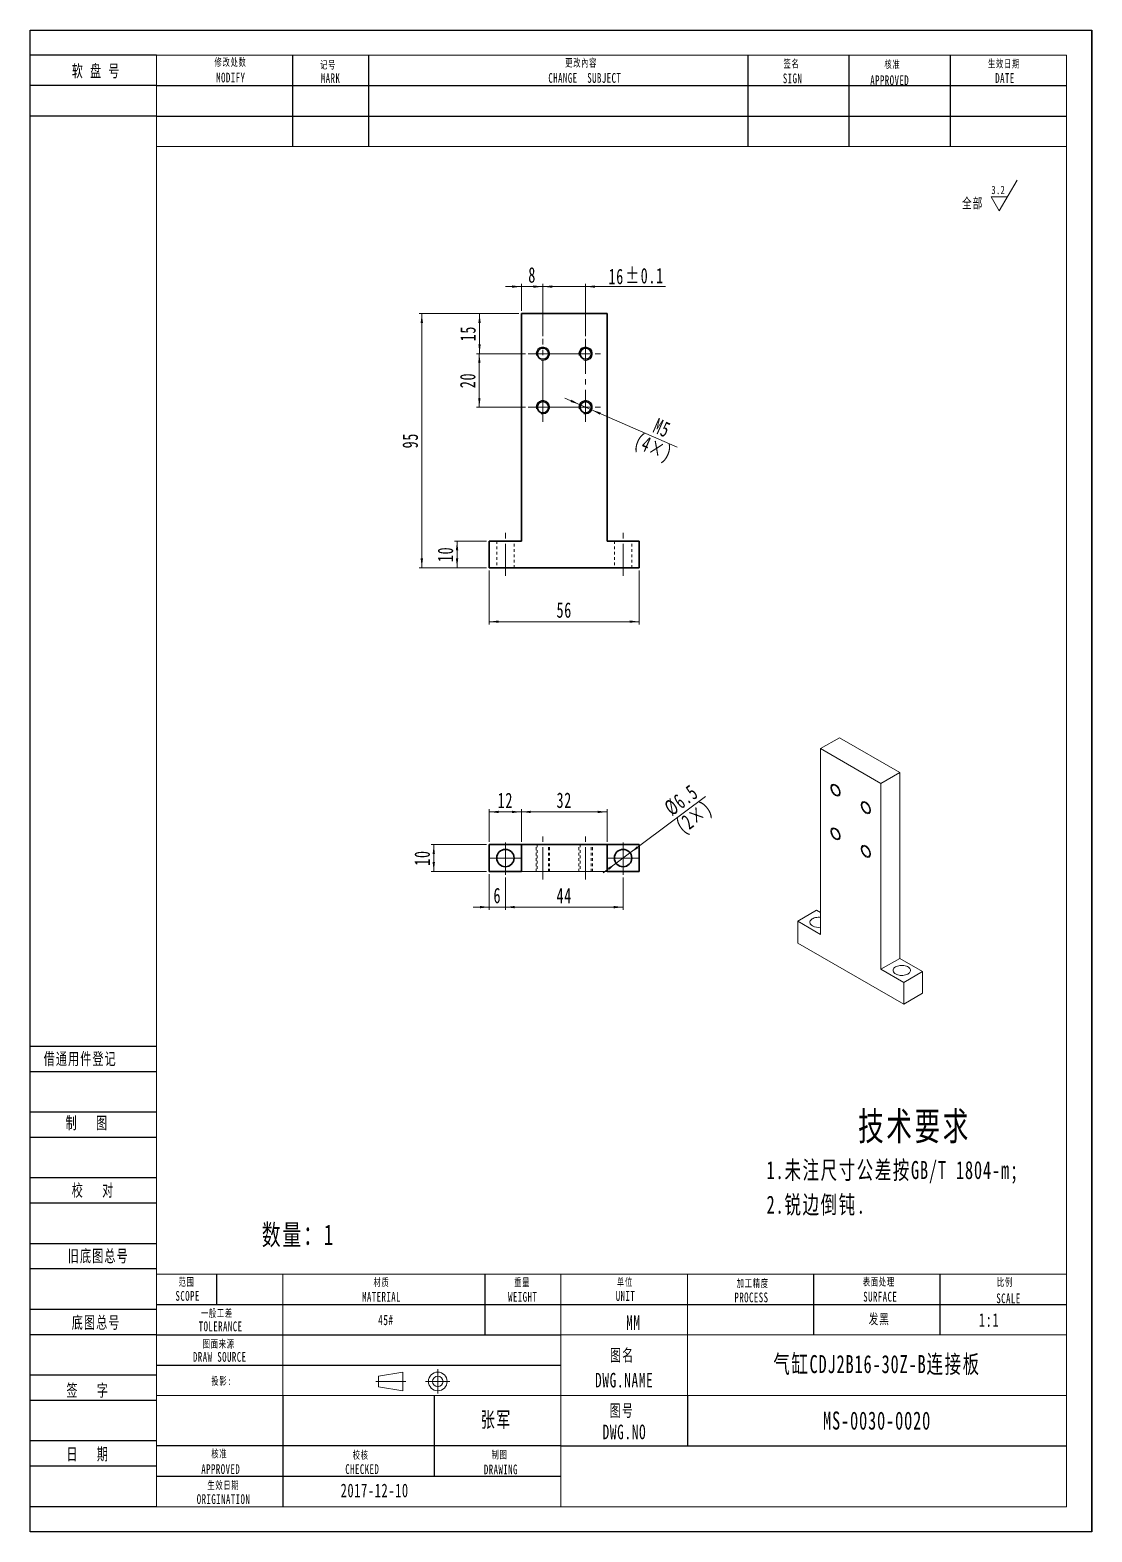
# Model space of a CAD drawing. Header units: millimetres. Extents: x 0 to 8592, y 0 to 561.
# Drawn here: x 8195 to 8592, y 0 to 561 of the extents above; entities that cross this region are included whole.
import ezdxf

# ---------------------------------------------------------------- set-up
doc = ezdxf.new("R2010")
doc.units = ezdxf.units.MM
for name, pattern in [('AD_LTYPE3 0 mm', [16, 11, -1, 1, -1, 1, -1]), ('AD_LTYPE6 0 mm', [12, 1, -1, 1, -1, 1, -1, 1, -1, 1, -1, 1, -1]), ('点画线', [18, 12, -2, 2, -2]), ('虚线', [2, 1, -1])]:
    doc.linetypes.add(name, pattern=pattern)
doc.layers.get('0').update_dxf_attribs({"lineweight": 35})
for name, color, linetype, lineweight in [('ACAD0', 7, 'Continuous', 0), ('ACADA-定位3-标高', 171, 'Continuous', 0), ('ACADA-构件3-柱砼', 9, 'Continuous', 0), ('ACADA-构件8-屋面', 7, 'Continuous', 0), ('EB0', 7, 'Continuous', 35), ('中心线层', 1, '点画线', 18), ('尺寸线层', 3, 'Continuous', 18), ('虚线层', 6, '虚线', 18)]:
    doc.layers.add(name, color=color, linetype=linetype, lineweight=lineweight)
doc.styles.add('标准', font='', dxfattribs={"width": 0.667})
doc.styles.get('标准').set_extended_font_data('宋体')
doc.dimstyles.new('标准', dxfattribs={"dimtxt": 5.779688, "dimasz": 3.5, "dimexe": 1, "dimexo": 1, "dimgap": 1.209086, "dimtad": 1, "dimdec": 1, "dimdsep": 46, "dimtxsty": '标准', "dimblk": '_CAXARROW', "dimcen": 0, "dimdle": 6, "dimazin": 2, "dimtfac": 0.707107, "dimtdec": 3, "dimtmove": 0, "dimatfit": 3, "dimfxl": 1, "dimfrac": 2, "dimtolj": 1, "dimlwd": 18, "dimarcsym": 0})

# ---------------------------------------------------------------- blocks, each defined once
blk = doc.blocks.new('*X271')
at = {"layer": 'EB0', "linetype": 'Continuous', "lineweight": 18}
for points in [[(8341.72, 455.32), (8342.16, 451.82), (8341.28, 451.82)], [(8341.72, 360.32), (8342.16, 363.82), (8341.28, 363.82)]]:
    blk.add_hatch(color=0, dxfattribs=at).paths.add_polyline_path(points, flags=0)
at = {"layer": 'EB0', "color": 0, "linetype": 'Continuous', "lineweight": 18}
for p, q in [((8377.96, 455.32), (8340.72, 455.32)), ((8341.72, 455.32), (8341.72, 360.32)), ((8365.96, 360.32), (8340.72, 360.32))]:
    blk.add_line(p, q, dxfattribs=at)
at = {"layer": 'EB0', "color": 0, "linetype": 'Continuous', "lineweight": 18, "insert": (8337.41, 407.82), "char_height": 5.78, "width": 8.1213, "attachment_point": 5, "rotation": 90, "line_spacing_factor": 1.15057, "style": '标准'}
blk.add_mtext('\\T1.1;95', dxfattribs=at)
blk = doc.blocks.new('_CAXARROW')
blk.add_hatch(color=0).paths.add_polyline_path([(0, 0), (-1, 0.125), (-1, -0.125)], flags=0)
blk = doc.blocks.new('*X272')
at = {"layer": 'EB0', "linetype": 'Continuous', "lineweight": 18}
for points in [[(8354.9, 370.32), (8354.46, 366.82), (8355.34, 366.82)], [(8354.9, 360.32), (8354.46, 363.82), (8355.34, 363.82)]]:
    blk.add_hatch(color=0, dxfattribs=at).paths.add_polyline_path(points, flags=0)
at = {"layer": 'EB0', "color": 0, "linetype": 'Continuous', "lineweight": 18}
for p, q in [((8365.96, 370.32), (8353.9, 370.32)), ((8354.9, 360.32), (8354.9, 370.32)), ((8365.96, 360.32), (8353.9, 360.32))]:
    blk.add_line(p, q, dxfattribs=at)
at = {"layer": 'EB0', "color": 0, "linetype": 'Continuous', "lineweight": 18, "insert": (8350.59, 365.32), "char_height": 5.78, "width": 8.2177, "attachment_point": 5, "rotation": 90, "line_spacing_factor": 1.15057, "style": '标准'}
blk.add_mtext('\\T1.1;10', dxfattribs=at)
blk = doc.blocks.new('*X273')
at = {"layer": 'EB0', "linetype": 'Continuous', "lineweight": 18}
for points in [[(8363.22, 440.32), (8363.66, 436.82), (8362.79, 436.82)], [(8363.22, 420.32), (8363.66, 423.82), (8362.79, 423.82)]]:
    blk.add_hatch(color=0, dxfattribs=at).paths.add_polyline_path(points, flags=0)
at = {"layer": 'EB0', "color": 0, "linetype": 'Continuous', "lineweight": 18}
for p, q in [((8380.46, 440.32), (8362.22, 440.32)), ((8363.22, 440.32), (8363.22, 420.32)), ((8380.46, 420.32), (8362.22, 420.32))]:
    blk.add_line(p, q, dxfattribs=at)
at = {"layer": 'EB0', "color": 0, "linetype": 'Continuous', "lineweight": 18, "insert": (8358.91, 430.32), "char_height": 5.78, "width": 8.2177, "attachment_point": 5, "rotation": 90, "line_spacing_factor": 1.15057, "style": '标准'}
blk.add_mtext('\\T1.1;20', dxfattribs=at)
blk = doc.blocks.new('*X274')
at = {"layer": 'EB0', "linetype": 'Continuous', "lineweight": 18}
for points in [[(8363.3, 455.32), (8362.86, 451.82), (8363.74, 451.82)], [(8363.3, 440.32), (8362.86, 443.82), (8363.74, 443.82)]]:
    blk.add_hatch(color=0, dxfattribs=at).paths.add_polyline_path(points, flags=0)
at = {"layer": 'EB0', "color": 0, "linetype": 'Continuous', "lineweight": 18}
for p, q in [((8377.96, 455.32), (8362.3, 455.32)), ((8363.3, 440.32), (8363.3, 455.32)), ((8380.46, 440.32), (8362.3, 440.32))]:
    blk.add_line(p, q, dxfattribs=at)
at = {"layer": 'EB0', "color": 0, "linetype": 'Continuous', "lineweight": 18, "insert": (8358.99, 447.82), "char_height": 5.78, "width": 8.1213, "attachment_point": 5, "rotation": 90, "line_spacing_factor": 1.15057, "style": '标准'}
blk.add_mtext('\\T1.1;15', dxfattribs=at)
blk = doc.blocks.new('*X275')
at = {"layer": 'EB0', "linetype": 'Continuous', "lineweight": 18}
for points in [[(8378.96, 465.4), (8375.46, 464.96), (8375.46, 465.83)], [(8386.96, 465.4), (8390.46, 464.96), (8390.46, 465.83)]]:
    blk.add_hatch(color=0, dxfattribs=at).paths.add_polyline_path(points, flags=0)
at = {"layer": 'EB0', "color": 0, "linetype": 'Continuous', "lineweight": 18}
for p, q in [((8378.96, 456.32), (8378.96, 466.4)), ((8386.96, 446.82), (8386.96, 466.4)), ((8392.96, 465.4), (8372.96, 465.4))]:
    blk.add_line(p, q, dxfattribs=at)
at = {"layer": 'EB0', "color": 0, "linetype": 'Continuous', "lineweight": 18, "insert": (8382.96, 469.71), "char_height": 5.78, "width": 3.6302, "attachment_point": 5, "line_spacing_factor": 1.15057, "style": '标准'}
blk.add_mtext('\\T1.1;8', dxfattribs=at)
blk = doc.blocks.new('*X277')
at = {"color": 0, "attachment_point": 1, "line_spacing_factor": 1.15057, "style": '标准'}
for s, insert, char_height, width in [('\\T1.1;16', (8411.49, 472.08), 5.78, 39.9206), ('\\T1.1;%%P0.1', (8417.76, 472.37), 5.7797, 29.0585)]:
    blk.add_mtext(s, dxfattribs=dict(at, insert=insert, char_height=char_height, width=width))
blk = doc.blocks.new('*X276')
at = {"layer": 'EB0', "linetype": 'Continuous', "lineweight": 18}
for points in [[(8386.96, 465.4), (8383.46, 464.96), (8383.46, 465.83)], [(8402.96, 465.4), (8406.46, 464.96), (8406.46, 465.83)]]:
    blk.add_hatch(color=0, dxfattribs=at).paths.add_polyline_path(points, flags=0)
at = {"layer": 'EB0', "color": 0, "linetype": 'Continuous', "lineweight": 18}
for p, q in [((8386.96, 446.82), (8386.96, 466.4)), ((8402.96, 446.82), (8402.96, 466.4)), ((8432.85, 465.4), (8380.96, 465.4))]:
    blk.add_line(p, q, dxfattribs=at)
blk.add_blockref('*X277', (0, 0), dxfattribs=at)
blk = doc.blocks.new('*X278')
at = {"layer": 'EB0', "linetype": 'Continuous', "lineweight": 18}
for points in [[(8366.96, 340.18), (8370.46, 340.62), (8370.46, 339.75)], [(8422.96, 340.18), (8419.46, 340.62), (8419.46, 339.75)]]:
    blk.add_hatch(color=0, dxfattribs=at).paths.add_polyline_path(points, flags=0)
at = {"layer": 'EB0', "color": 0, "linetype": 'Continuous', "lineweight": 18}
for p, q in [((8366.96, 359.32), (8366.96, 339.18)), ((8422.96, 359.32), (8422.96, 339.18)), ((8366.96, 340.18), (8422.96, 340.18))]:
    blk.add_line(p, q, dxfattribs=at)
at = {"layer": 'EB0', "color": 0, "linetype": 'Continuous', "lineweight": 18, "insert": (8394.96, 344.49), "char_height": 5.78, "width": 8.1856, "attachment_point": 5, "line_spacing_factor": 1.15057, "style": '标准'}
blk.add_mtext('\\T1.1;56', dxfattribs=at)
blk = doc.blocks.new('*X279')
at = {"layer": 'EB0', "linetype": 'Continuous', "lineweight": 18}
for points in [[(8378.96, 269.09), (8382.46, 269.52), (8382.46, 268.65)], [(8410.96, 269.09), (8407.46, 269.52), (8407.46, 268.65)]]:
    blk.add_hatch(color=0, dxfattribs=at).paths.add_polyline_path(points, flags=0)
at = {"layer": 'EB0', "color": 0, "linetype": 'Continuous', "lineweight": 18}
for p, q in [((8378.96, 257.85), (8378.96, 270.09)), ((8410.96, 257.85), (8410.96, 270.09)), ((8378.96, 269.09), (8410.96, 269.09))]:
    blk.add_line(p, q, dxfattribs=at)
at = {"layer": 'EB0', "color": 0, "linetype": 'Continuous', "lineweight": 18, "insert": (8394.96, 273.4), "char_height": 5.78, "width": 8.1213, "attachment_point": 5, "line_spacing_factor": 1.15057, "style": '标准'}
blk.add_mtext('\\T1.1;32', dxfattribs=at)
blk = doc.blocks.new('*X280')
at = {"layer": 'EB0', "linetype": 'Continuous', "lineweight": 18}
for points in [[(8366.96, 269.09), (8370.46, 269.52), (8370.46, 268.65)], [(8378.96, 269.09), (8375.46, 269.52), (8375.46, 268.65)]]:
    blk.add_hatch(color=0, dxfattribs=at).paths.add_polyline_path(points, flags=0)
at = {"layer": 'EB0', "color": 0, "linetype": 'Continuous', "lineweight": 18}
for p, q in [((8366.96, 257.85), (8366.96, 270.09)), ((8378.96, 257.85), (8378.96, 270.09)), ((8366.96, 269.09), (8378.96, 269.09))]:
    blk.add_line(p, q, dxfattribs=at)
at = {"layer": 'EB0', "color": 0, "linetype": 'Continuous', "lineweight": 18, "insert": (8372.96, 273.4), "char_height": 5.78, "width": 8.1213, "attachment_point": 5, "line_spacing_factor": 1.15057, "style": '标准'}
blk.add_mtext('\\T1.1;12', dxfattribs=at)
blk = doc.blocks.new('*X281')
at = {"layer": 'EB0', "linetype": 'Continuous', "lineweight": 18}
for points in [[(8346.2, 256.85), (8345.76, 253.35), (8346.63, 253.35)], [(8346.2, 246.85), (8345.76, 250.35), (8346.63, 250.35)]]:
    blk.add_hatch(color=0, dxfattribs=at).paths.add_polyline_path(points, flags=0)
at = {"layer": 'EB0', "color": 0, "linetype": 'Continuous', "lineweight": 18}
for p, q in [((8365.96, 256.85), (8345.2, 256.85)), ((8346.2, 246.85), (8346.2, 256.85)), ((8365.96, 246.85), (8345.2, 246.85))]:
    blk.add_line(p, q, dxfattribs=at)
at = {"layer": 'EB0', "color": 0, "linetype": 'Continuous', "lineweight": 18, "insert": (8341.89, 251.85), "char_height": 5.78, "width": 8.2177, "attachment_point": 5, "rotation": 90, "line_spacing_factor": 1.15057, "style": '标准'}
blk.add_mtext('\\T1.1;10', dxfattribs=at)
blk = doc.blocks.new('*X282')
at = {"layer": 'EB0', "linetype": 'Continuous', "lineweight": 18}
for points in [[(8366.96, 233.5), (8363.46, 233.94), (8363.46, 233.06)], [(8372.96, 233.5), (8376.46, 233.94), (8376.46, 233.06)]]:
    blk.add_hatch(color=0, dxfattribs=at).paths.add_polyline_path(points, flags=0)
at = {"layer": 'EB0', "color": 0, "linetype": 'Continuous', "lineweight": 18}
for p, q in [((8366.96, 245.85), (8366.96, 232.5)), ((8372.96, 244.6), (8372.96, 232.5)), ((8360.96, 233.5), (8378.96, 233.5))]:
    blk.add_line(p, q, dxfattribs=at)
at = {"layer": 'EB0', "color": 0, "linetype": 'Continuous', "lineweight": 18, "insert": (8369.96, 237.81), "char_height": 5.78, "width": 3.6623, "attachment_point": 5, "line_spacing_factor": 1.15057, "style": '标准'}
blk.add_mtext('\\T1.1;6', dxfattribs=at)
blk = doc.blocks.new('*X283')
at = {"layer": 'EB0', "linetype": 'Continuous', "lineweight": 18}
for points in [[(8372.96, 233.5), (8376.46, 233.94), (8376.46, 233.06)], [(8416.96, 233.5), (8413.46, 233.94), (8413.46, 233.06)]]:
    blk.add_hatch(color=0, dxfattribs=at).paths.add_polyline_path(points, flags=0)
at = {"layer": 'EB0', "color": 0, "linetype": 'Continuous', "lineweight": 18}
for p, q in [((8372.96, 244.6), (8372.96, 232.5)), ((8416.96, 244.6), (8416.96, 232.5)), ((8372.96, 233.5), (8416.96, 233.5))]:
    blk.add_line(p, q, dxfattribs=at)
at = {"layer": 'EB0', "color": 0, "linetype": 'Continuous', "lineweight": 18, "insert": (8394.96, 237.81), "char_height": 5.78, "width": 8.3462, "attachment_point": 5, "line_spacing_factor": 1.15057, "style": '标准'}
blk.add_mtext('\\T1.1;44', dxfattribs=at)
blk = doc.blocks.new('*X284')
at = {"layer": 'EB0', "linetype": 'Continuous', "lineweight": 18}
for points in [[(8419.57, 253.8), (8422.64, 255.54), (8422.11, 256.24)], [(8414.36, 249.91), (8411.82, 247.47), (8411.29, 248.17)]]:
    blk.add_hatch(color=0, dxfattribs=at).paths.add_polyline_path(points, flags=0)
at = {"layer": 'EB0', "color": 0, "linetype": 'Continuous', "lineweight": 18}
blk.add_line((8447.74, 274.82), (8409.55, 246.32), dxfattribs=at)
at = {"layer": 'EB0', "color": 0, "linetype": 'Continuous', "lineweight": 18, "attachment_point": 5, "rotation": 36.7323, "line_spacing_factor": 1.15057, "style": '标准'}
for s, insert, char_height, width in [('\\T1.1;%%C6.5', (8438.71, 273.46), 5.7797, 23.6375), ('\\T1.1;(2×)', (8443.87, 266.55), 5.78, 28.1577)]:
    blk.add_mtext(s, dxfattribs=dict(at, insert=insert, char_height=char_height, width=width))
blk = doc.blocks.new('*X320')
at = {"layer": 'EB0', "linetype": 'Continuous', "lineweight": 18}
for points in [[(8400.67, 421.32), (8397.29, 422.32), (8397.64, 423.12)], [(8405.26, 419.32), (8408.29, 417.52), (8408.64, 418.32)]]:
    blk.add_hatch(color=0, dxfattribs=at).paths.add_polyline_path(points, flags=0)
at = {"layer": 'EB0', "color": 0, "linetype": 'Continuous', "lineweight": 18}
blk.add_line((8437.15, 405.4), (8395.17, 423.72), dxfattribs=at)
at = {"layer": 'EB0', "color": 0, "linetype": 'Continuous', "lineweight": 18, "char_height": 5.78, "attachment_point": 5, "rotation": 336.4156, "line_spacing_factor": 1.15057, "style": '标准'}
for s, insert, width in [('\\T1.1;M5', (8431.49, 412.57), 11.801), ('\\T1.1;(4×)', (8428.04, 404.67), 24.7568)]:
    blk.add_mtext(s, dxfattribs=dict(at, insert=insert, width=width))
blk = doc.blocks.new('*X353')
at = {"layer": '尺寸线层', "linetype": 'Continuous', "lineweight": 18}
for p, q in [((6.49, -1.41), (13.14, 10.09)), ((3.48, 3.82), (9.51, 3.82)), ((6.49, -1.41), (3.48, 3.82))]:
    blk.add_line(p, q, dxfattribs=at)
at = {"layer": '尺寸线层', "linetype": 'Continuous', "lineweight": 18, "line_spacing_factor": 1.15057, "style": '标准'}
for s, insert, char_height, width, attachment_point in [('\\T1.1;3.2', (8.68, 6.41), 3.116, 6.8178, 6), ('\\T1.1;全部', (-3.47, 1.27), 3.853, 17.1639, 5)]:
    blk.add_mtext(s, dxfattribs=dict(at, insert=insert, char_height=char_height, width=width, attachment_point=attachment_point))

msp = doc.modelspace()

# ---------------------------------------------------------------- linework, layer by layer
at = {"layer": 'ACAD0', "linetype": 'Continuous', "lineweight": 0}
for p, q in [((8242.56, 551.83), (8582.72, 551.83)), ((8242.56, 9.45), (8242.56, 551.83)), ((8582.72, 551.83), (8582.72, 9.45)), ((8242.56, 517.81), (8582.72, 517.81)), ((8242.56, 96.38), (8582.72, 96.38)), ((8289.8, 51.02), (8289.8, 96.38)), ((8393.74, 9.45), (8393.74, 96.38)), ((8440.99, 51.02), (8440.99, 96.38)), ((8393.74, 73.7), (8582.72, 73.7)), ((8242.56, 51.02), (8582.72, 51.02)), ((8242.56, 9.45), (8582.72, 9.45))]:
    msp.add_line(p, q, dxfattribs=at)
at = {"layer": 'ACAD0', "color": 7, "linetype": 'Continuous', "lineweight": 15}
for p, q in [((8490.71, 292.74), (8497.78, 296.82)), ((8490.71, 292.74), (8490.71, 223.33)), ((8513.33, 279.67), (8490.71, 292.74)), ((8520.4, 283.76), (8497.78, 296.82)), ((8513.33, 279.67), (8520.4, 283.76)), ((8520.4, 214.35), (8520.4, 283.76)), ((8513.33, 210.27), (8513.33, 279.67)), ((8410.96, 246.85), (8378.96, 246.85)), ((8482.22, 228.23), (8489.29, 232.31)), ((8490.71, 231.49), (8489.29, 232.31)), ((8490.71, 223.33), (8482.22, 228.23)), ((8482.22, 228.23), (8482.22, 220.06)), ((8482.22, 220.06), (8521.82, 197.2)), ((8513.33, 210.27), (8520.4, 214.35)), ((8528.89, 209.45), (8520.4, 214.35)), ((8521.82, 205.37), (8513.33, 210.27)), ((8521.82, 205.37), (8528.89, 209.45)), ((8528.89, 201.29), (8528.89, 209.45)), ((8521.82, 197.2), (8521.82, 205.37)), ((8521.82, 197.2), (8528.89, 201.29))]:
    msp.add_line(p, q, dxfattribs=at)
at = {"layer": 'ACAD0', "color": 7, "linetype": 'AD_LTYPE6 0 mm', "lineweight": 0}
for p, q in [((8389.46, 256.85), (8384.46, 256.85)), ((8389.46, 256.85), (8384.46, 256.85)), ((8405.46, 256.85), (8400.46, 256.85)), ((8405.46, 256.85), (8400.46, 256.85))]:
    msp.add_line(p, q, dxfattribs=at)
at = {"layer": 'ACAD0', "color": 7, "linetype": 'Continuous', "lineweight": 0}
for points in [[(8496.36, 275.18), (8495.69, 275.73), (8495.11, 276.5), (8494.73, 277.38), (8494.59, 278.24), (8494.73, 278.95), (8495.11, 279.39), (8495.69, 279.5), (8496.36, 279.26), (8497.04, 278.72), (8497.61, 277.94), (8498, 277.06), (8498.13, 276.2), (8498, 275.5), (8497.61, 275.06), (8497.04, 274.95), (8496.36, 275.18)], [(8507.68, 268.65), (8507, 269.2), (8506.43, 269.97), (8506.04, 270.85), (8505.91, 271.71), (8506.04, 272.41), (8506.43, 272.86), (8507, 272.97), (8507.68, 272.73), (8508.35, 272.19), (8508.93, 271.41), (8509.31, 270.53), (8509.44, 269.67), (8509.31, 268.97), (8508.93, 268.53), (8508.35, 268.41), (8507.68, 268.65)], [(8496.36, 258.85), (8495.69, 259.4), (8495.11, 260.17), (8494.73, 261.05), (8494.59, 261.91), (8494.73, 262.62), (8495.11, 263.06), (8495.69, 263.17), (8496.36, 262.93), (8497.04, 262.39), (8497.61, 261.61), (8498, 260.73), (8498.13, 259.87), (8498, 259.17), (8497.61, 258.73), (8497.04, 258.61), (8496.36, 258.85)], [(8507.68, 252.32), (8507, 252.86), (8506.43, 253.64), (8506.04, 254.52), (8505.91, 255.38), (8506.04, 256.08), (8506.43, 256.53), (8507, 256.64), (8507.68, 256.4), (8508.35, 255.86), (8508.93, 255.08), (8509.31, 254.2), (8509.44, 253.34), (8509.31, 252.64), (8508.93, 252.19), (8508.35, 252.08), (8507.68, 252.32)]]:
    msp.add_lwpolyline(points, dxfattribs=at)
at = {"layer": 'ACAD0', "color": 7, "linetype": 'Continuous', "lineweight": 15}
for points in [[(8497.85, 276.36), (8497.82, 276.7), (8497.74, 277.06), (8497.61, 277.43), (8497.44, 277.78), (8497.22, 278.12), (8496.98, 278.43), (8496.71, 278.69), (8496.43, 278.89), (8496.15, 279.04), (8495.88, 279.12), (8495.62, 279.14), (8495.39, 279.08), (8495.19, 278.96), (8495.04, 278.77), (8494.94, 278.53), (8494.88, 278.24), (8494.88, 277.91), (8494.94, 277.56), (8495.04, 277.2), (8495.19, 276.84), (8495.39, 276.49), (8495.62, 276.17), (8495.88, 275.88), (8496.15, 275.65), (8496.43, 275.47), (8496.71, 275.35), (8496.98, 275.31), (8497.22, 275.33), (8497.44, 275.42), (8497.61, 275.57), (8497.74, 275.79), (8497.82, 276.06), (8497.85, 276.36)], [(8509.16, 269.83), (8509.13, 270.17), (8509.05, 270.53), (8508.92, 270.9), (8508.75, 271.25), (8508.54, 271.59), (8508.29, 271.89), (8508.03, 272.16), (8507.75, 272.36), (8507.46, 272.51), (8507.19, 272.59), (8506.93, 272.6), (8506.7, 272.55), (8506.51, 272.42), (8506.36, 272.24), (8506.25, 272), (8506.2, 271.71), (8506.2, 271.38), (8506.25, 271.03), (8506.36, 270.67), (8506.51, 270.3), (8506.7, 269.96), (8506.93, 269.63), (8507.19, 269.35), (8507.46, 269.12), (8507.75, 268.94), (8508.03, 268.82), (8508.29, 268.77), (8508.54, 268.8), (8508.75, 268.89), (8508.92, 269.04), (8509.05, 269.26), (8509.13, 269.52), (8509.16, 269.83)], [(8497.85, 260.03), (8497.82, 260.37), (8497.74, 260.73), (8497.61, 261.1), (8497.44, 261.45), (8497.22, 261.79), (8496.98, 262.09), (8496.71, 262.36), (8496.43, 262.56), (8496.15, 262.71), (8495.88, 262.79), (8495.62, 262.8), (8495.39, 262.75), (8495.19, 262.63), (8495.04, 262.44), (8494.94, 262.2), (8494.88, 261.91), (8494.88, 261.58), (8494.94, 261.23), (8495.04, 260.87), (8495.19, 260.51), (8495.39, 260.16), (8495.62, 259.83), (8495.88, 259.55), (8496.15, 259.32), (8496.43, 259.14), (8496.71, 259.02), (8496.98, 258.98), (8497.22, 259), (8497.44, 259.09), (8497.61, 259.24), (8497.74, 259.46), (8497.82, 259.73), (8497.85, 260.03)], [(8509.16, 253.5), (8509.13, 253.84), (8509.05, 254.2), (8508.92, 254.57), (8508.75, 254.92), (8508.54, 255.26), (8508.29, 255.56), (8508.03, 255.82), (8507.75, 256.03), (8507.46, 256.18), (8507.19, 256.26), (8506.93, 256.27), (8506.7, 256.22), (8506.51, 256.09), (8506.36, 255.91), (8506.25, 255.67), (8506.2, 255.38), (8506.2, 255.05), (8506.25, 254.7), (8506.36, 254.34), (8506.51, 253.97), (8506.7, 253.63), (8506.93, 253.3), (8507.19, 253.02), (8507.46, 252.78), (8507.75, 252.61), (8508.03, 252.49), (8508.29, 252.44), (8508.54, 252.47), (8508.75, 252.56), (8508.92, 252.71), (8509.05, 252.93), (8509.13, 253.19), (8509.16, 253.5)], [(8490.71, 229.65), (8490.31, 229.69), (8489.81, 229.69), (8489.32, 229.65), (8488.84, 229.57), (8488.39, 229.45), (8487.98, 229.29), (8487.61, 229.09), (8487.3, 228.87), (8487.06, 228.62), (8486.88, 228.35), (8486.78, 228.07), (8486.75, 227.78), (8486.8, 227.5), (8486.92, 227.22), (8487.11, 226.96), (8487.38, 226.71), (8487.7, 226.49)], [(8518.81, 208.53), (8519.19, 208.35), (8519.61, 208.19), (8520.07, 208.08), (8520.55, 208.01), (8521.05, 207.98), (8521.55, 208), (8522.03, 208.06), (8522.5, 208.16), (8522.93, 208.3), (8523.32, 208.48), (8523.66, 208.69), (8523.94, 208.93), (8524.15, 209.19), (8524.29, 209.47), (8524.36, 209.75), (8524.35, 210.04), (8524.26, 210.32), (8524.1, 210.59), (8523.87, 210.85), (8523.58, 211.08), (8523.23, 211.28), (8522.82, 211.45), (8522.38, 211.59), (8521.91, 211.68), (8521.42, 211.73), (8520.92, 211.73), (8520.43, 211.69), (8519.95, 211.61), (8519.5, 211.49), (8519.09, 211.33), (8518.73, 211.13), (8518.42, 210.91), (8518.17, 210.66), (8517.99, 210.39), (8517.89, 210.11), (8517.86, 209.82), (8517.91, 209.54), (8518.03, 209.26), (8518.23, 208.99), (8518.49, 208.75), (8518.81, 208.53)]]:
    msp.add_lwpolyline(points, dxfattribs=at)
at = {"layer": 'ACAD0', "color": 7, "linetype": 'Continuous', "lineweight": 0}
for centre in [(8386.96, 440.32), (8402.96, 440.32), (8386.96, 420.32), (8402.96, 420.32)]:
    msp.add_arc(centre, 2.5, 255, 195, dxfattribs=at)
at = {"layer": 'ACAD0', "color": 7, "linetype": 'Continuous', "lineweight": 15}
msp.add_arc((8490, 230.97), 5.03, 242.8331, 278.1047, dxfattribs=at)
at = {"layer": 'ACADA-构件3-柱砼', "linetype": 'ByBlock', "lineweight": -2, "ltscale": 0.2}
for p, q in [((8195.31, 561.27), (8592.17, 561.27)), ((8195.31, 0), (8195.31, 561.27)), ((8592.17, 561.27), (8592.17, 0)), ((8592.17, 0), (8592.17, 561.27)), ((8242.56, 551.83), (8195.31, 551.83)), ((8293.58, 517.81), (8293.58, 551.83)), ((8321.93, 517.81), (8321.93, 551.83)), ((8463.67, 517.81), (8463.67, 551.83)), ((8501.46, 517.81), (8501.46, 551.83)), ((8539.26, 517.81), (8539.26, 551.83)), ((8242.56, 540.49), (8195.31, 540.49)), ((8242.56, 540.49), (8582.72, 540.49)), ((8242.56, 529.15), (8195.31, 529.15)), ((8242.56, 529.15), (8582.72, 529.15)), ((8242.56, 181.42), (8195.31, 181.42)), ((8242.56, 171.97), (8195.31, 171.97)), ((8242.56, 156.85), (8195.31, 156.85)), ((8242.56, 147.41), (8195.31, 147.41)), ((8242.56, 132.29), (8195.31, 132.29)), ((8242.56, 122.84), (8195.31, 122.84)), ((8242.56, 107.72), (8195.31, 107.72)), ((8242.56, 98.27), (8195.31, 98.27)), ((8264.97, 96.4), (8264.97, 85.04)), ((8365.4, 73.7), (8365.4, 96.38)), ((8488.23, 73.7), (8488.23, 96.38)), ((8535.48, 73.7), (8535.48, 96.38)), ((8242.56, 85.04), (8582.72, 85.04)), ((8242.56, 83.15), (8195.31, 83.15)), ((8242.56, 73.7), (8195.31, 73.7)), ((8242.56, 73.7), (8393.74, 73.7)), ((8242.56, 62.36), (8393.74, 62.36)), ((8242.56, 58.58), (8195.31, 58.58)), ((8289.8, 51.02), (8289.8, 9.45)), ((8346.5, 20.79), (8346.5, 51.02)), ((8440.99, 51.02), (8440.99, 32.13)), ((8242.56, 49.14), (8195.31, 49.14)), ((8242.56, 34.02), (8195.31, 34.02)), ((8393.74, 32.13), (8242.56, 32.13)), ((8393.74, 32.13), (8582.72, 32.13)), ((8242.56, 24.57), (8195.31, 24.57)), ((8242.56, 20.79), (8393.74, 20.79)), ((8242.56, 9.45), (8195.31, 9.45)), ((8592.17, 0), (8195.31, 0))]:
    msp.add_line(p, q, dxfattribs=at)
at = {"layer": 'ACADA-构件8-屋面', "linetype": 'Continuous', "lineweight": 18}
for p, q in [((8324.52, 56.26), (8335.75, 56.26)), ((8325.58, 58.24), (8334.69, 59.75)), ((8325.58, 58.24), (8325.58, 54.28)), ((8334.69, 59.75), (8334.69, 52.77)), ((8343.14, 56.26), (8352.24, 56.26)), ((8347.69, 51.71), (8347.69, 60.81)), ((8325.58, 54.28), (8334.69, 52.77))]:
    msp.add_line(p, q, dxfattribs=at)
for radius in [3.49, 1.98]:
    msp.add_circle((8347.69, 56.26), radius, dxfattribs=at)
at = {"layer": 'EB0'}
for p, q in [((8378.96, 455.32), (8378.96, 370.32)), ((8410.96, 455.32), (8378.96, 455.32)), ((8410.96, 370.32), (8410.96, 455.32)), ((8378.96, 370.32), (8366.96, 370.32)), ((8366.96, 370.32), (8366.96, 360.32)), ((8422.96, 370.32), (8410.96, 370.32)), ((8422.96, 360.32), (8422.96, 370.32)), ((8366.96, 360.32), (8422.96, 360.32)), ((8378.96, 256.85), (8366.96, 256.85)), ((8366.96, 246.85), (8366.96, 256.85)), ((8378.96, 246.85), (8378.96, 256.85)), ((8410.96, 256.85), (8378.96, 256.85)), ((8422.96, 256.85), (8410.96, 256.85)), ((8410.96, 246.85), (8410.96, 256.85)), ((8422.96, 246.85), (8422.96, 256.85)), ((8378.96, 246.85), (8366.96, 246.85)), ((8422.96, 246.85), (8410.96, 246.85))]:
    msp.add_line(p, q, dxfattribs=at)
for centre, radius in [((8386.96, 440.32), 2.1), ((8402.96, 440.32), 2.1), ((8386.96, 420.32), 2.1), ((8402.96, 420.32), 2.1), ((8372.96, 251.85), 3.25), ((8416.96, 251.85), 3.25)]:
    msp.add_circle(centre, radius, dxfattribs=at)
at = {"layer": '中心线层', "linetype": '点画线', "lineweight": 18}
for p, q in [((8386.96, 425.82), (8386.96, 445.82)), ((8402.96, 434.82), (8402.96, 445.82)), ((8381.46, 440.32), (8392.46, 440.32)), ((8392.46, 440.32), (8408.46, 440.32)), ((8402.96, 414.82), (8402.96, 434.82)), ((8386.96, 414.82), (8386.96, 425.82)), ((8381.46, 420.32), (8392.46, 420.32)), ((8392.46, 420.32), (8408.46, 420.32)), ((8372.96, 357.32), (8372.96, 373.32)), ((8416.96, 357.32), (8416.96, 373.32)), ((8386.96, 243.85), (8386.96, 259.85)), ((8402.96, 243.85), (8402.96, 259.85)), ((8372.96, 245.6), (8372.96, 258.1)), ((8416.96, 245.6), (8416.96, 258.1)), ((8366.71, 251.85), (8379.21, 251.85)), ((8410.71, 251.85), (8423.21, 251.85))]:
    msp.add_line(p, q, dxfattribs=at)
at = {"layer": '虚线层', "color": 6, "linetype": '虚线', "lineweight": 18}
for p, q in [((8369.71, 370.32), (8369.71, 360.32)), ((8376.21, 360.32), (8376.21, 370.32)), ((8413.71, 370.32), (8413.71, 360.32)), ((8420.21, 360.32), (8420.21, 370.32)), ((8384.46, 246.85), (8384.46, 256.85)), ((8384.46, 246.85), (8384.46, 256.85)), ((8384.86, 256.85), (8384.86, 246.85)), ((8389.06, 246.85), (8389.06, 256.85)), ((8389.46, 246.85), (8389.46, 256.85)), ((8389.46, 246.85), (8389.46, 256.85)), ((8400.46, 246.85), (8400.46, 256.85)), ((8400.46, 246.85), (8400.46, 256.85)), ((8400.86, 256.85), (8400.86, 246.85)), ((8405.06, 246.85), (8405.06, 256.85)), ((8405.46, 246.85), (8405.46, 256.85)), ((8405.46, 246.85), (8405.46, 256.85))]:
    msp.add_line(p, q, dxfattribs=at)

# ---------------------------------------------------------------- block references
at = {"layer": 'ACAD0'}
msp.add_blockref('*X353', (8551.06, 495.09), dxfattribs=at)

# ---------------------------------------------------------------- texts
at = {"layer": 'ACADA-定位3-标高', "linetype": 'Continuous', "lineweight": 18, "line_spacing_factor": 1.15057, "style": '标准'}
for s, insert, char_height, width, attachment_point in [('\\T1.1;数量：1', (8281.94, 106.33), 7.715, 38.9526, 7), ('\\T1.1;气缸CDJ2B16-30Z-B连接板', (8511.86, 62.36), 6.743, 141.736, 5), ('\\T1.1;MS-0030-0020', (8511.86, 41.58), 6.743, 141.736, 5), ('\\T1.1;2017-12-10', (8311.39, 12.89), 5.0988, 39.173, 7)]:
    msp.add_mtext(s, dxfattribs=dict(at, insert=insert, char_height=char_height, width=width, attachment_point=attachment_point))
at = {"layer": 'ACADA-定位3-标高', "linetype": 'AD_LTYPE3 0 mm', "lineweight": 0, "insert": (8549.9, 76.59), "char_height": 5.097, "width": 10.8681, "attachment_point": 7, "line_spacing_factor": 1.15057, "style": '标准'}
msp.add_mtext('\\T1.1;1:1', dxfattribs=at)
at = {"layer": 'ACADA-构件8-屋面', "linetype": 'Continuous', "lineweight": 18, "line_spacing_factor": 1.15057, "style": '标准'}
for s, insert, char_height, width, attachment_point in [('\\T1.1;修改处数', (8270.24, 549.11), 2.913, 20.7275, 5), ('\\T1.1;记号', (8306.72, 548.12), 2.913, 14.5107, 5), ('\\T1.1;更改內容', (8401.29, 548.86), 2.913, 39.3958, 5), ('\\T1.1;签名', (8479.88, 548.52), 2.913, 14.5107, 5), ('\\T1.1;核准', (8517.61, 548.27), 2.913, 18.6593, 5), ('\\T1.1;生效日期', (8559.29, 548.52), 2.913, 16.5789, 5), ('\\T1.1;软 盘 号', (8210.9, 548.28), 4.5511, 24.9916, 1), ('\\T1.1;MODIFY', (8270.34, 543.49), 3.6408, 16.591, 5), ('\\T1.1;MARK', (8307.62, 543.27), 3.641, 12.4425, 5), ('\\T1.1;CHANGE  SUBJECT', (8402.64, 543.34), 3.6408, 35.2594, 5), ('\\T1.1;SIGN', (8480.27, 543.18), 3.641, 12.4425, 5), ('\\T1.1;DATE', (8559.66, 543.34), 3.641, 12.4425, 5), ('\\T1.1;APPROVED', (8516.58, 542.47), 3.6408, 16.591, 5), ('\\T1.1;借通用件登记', (8200.41, 179.11), 4.5511, 42.9407, 1), ('\\T1.1;制   图', (8208.6, 155.13), 4.5511, 24.9916, 1), ('\\T1.1;校   对', (8210.9, 129.94), 4.5511, 24.9916, 1), ('\\T1.1;旧底图总号', (8209.43, 105.42), 4.5511, 71.2879, 1), ('\\T1.1;SCOPE', (8254.21, 88.18), 3.6408, 10.4963, 5), ('\\T1.1;范围', (8253.81, 93.27), 2.913, 9.1903, 5), ('\\T1.1;材质', (8326.66, 93.14), 2.913, 15.0019, 5), ('\\T1.1;重量', (8379.24, 93.16), 2.913, 16.9391, 5), ('\\T1.1;UNIT', (8417.84, 88.16), 3.641, 11.0089, 5), ('\\T1.1;单位', (8417.62, 93.24), 2.913, 13.0647, 5), ('\\T1.1;加工精度', (8465.39, 92.76), 2.913, 18.3844, 5), ('\\T1.1;表面处理', (8512.52, 93.31), 2.913, 18.3844, 5), ('\\T1.1;比例', (8559.63, 93.18), 2.913, 16.6913, 5), ('\\T1.1;MATERIAL', (8326.67, 87.9), 3.6408, 15.3921, 5), ('\\T1.1;WEIGHT', (8379.41, 87.82), 3.6408, 15.2903, 5), ('\\T1.1;PROCESS', (8464.91, 87.63), 3.6408, 14.676, 5), ('\\T1.1;SURFACE', (8513.04, 87.89), 3.6408, 14.5742, 5), ('\\T1.1;SCALE', (8560.97, 87.27), 3.6408, 15.1339, 5), ('\\T1.1;底图总号', (8210.9, 80.56), 4.551, 24.9916, 1), ('\\T1.1;TOLERANCE', (8266.52, 76.81), 3.6408, 18.4486, 5), ('\\T1.1;一般工差', (8265.14, 81.59), 2.913, 20.3216, 5), ('\\T1.1;   MM', (8416.73, 78.18), 5.4613, 22.3434, 5), ('\\T1.1;图面来源', (8265.83, 70.15), 2.913, 24.196, 5), ('\\T1.1;图名', (8416.6, 65.83), 4.551, 13.7855, 5), ('\\T1.1;投影:', (8266.89, 56.28), 2.913, 108.913, 5), ('\\T1.1;签   字', (8208.92, 55.19), 4.5511, 24.9916, 1), ('\\T1.1;张军', (8369.53, 41.66), 5.772, 75.5925, 5), ('\\T1.1;图号', (8416.47, 45.12), 4.551, 22.5029, 5), ('\\T1.1;日   期', (8208.92, 31.38), 4.5511, 24.9916, 1), ('\\T1.1;核准', (8266.04, 29.07), 2.913, 16.9391, 5), ('\\T1.1;校核', (8318.89, 28.58), 2.913, 15.0019, 5), ('\\T1.1;制图', (8370.77, 28.7), 2.913, 18.8763, 5), ('\\T1.1;APPROVED', (8266.58, 23.46), 3.6408, 17.0202, 5), ('\\T1.1;CHECKED', (8319.48, 23.46), 3.6408, 14.676, 5), ('\\T1.1;DRAWING', (8371.28, 23.34), 3.6408, 14.1672, 5), ('\\T1.1;生效日期', (8267.58, 17.29), 2.913, 24.196, 5), ('\\T1.1;ORIGINATION', (8267.61, 12.24), 3.6408, 20.5743, 5)]:
    msp.add_mtext(s, dxfattribs=dict(at, insert=insert, char_height=char_height, width=width, attachment_point=attachment_point))
at = {"layer": '尺寸线层', "linetype": 'Continuous', "lineweight": 18, "line_spacing_factor": 1.15057, "style": '标准'}
for s, insert, char_height, width, attachment_point in [('\\T1.1;技术要求', (8504.77, 156.92), 10.537, 72.7231, 1), ('\\T1.1;1.未注尺寸公差按GB/T 1804-m;\\P2.锐边倒钝.', (8470.54, 138.63), 6.743, 128.952, 1), ('\\T1.1;45#', (8328.29, 79.19), 3.848, 40.532, 5), ('\\T1.1;发黑', (8512.69, 79.37), 3.853, 47.2453, 5), ('\\T1.1;DRAW SOURCE', (8266.2, 65.39), 3.6408, 47.2128, 5), ('\\T1.1;DWG.NAME', (8417.37, 56.69), 5.4613, 47.2453, 5), ('\\T1.1;DWG.NO', (8417.46, 37.33), 5.4613, 47.4484, 5)]:
    msp.add_mtext(s, dxfattribs=dict(at, insert=insert, char_height=char_height, width=width, attachment_point=attachment_point))

# ---------------------------------------------------------------- dimensions: what is measured, and where the dimension line sits
at = {"layer": '尺寸线层'}
for base, p1, p2, override, picture, middle in [((8378.96, 465.4), (8386.96, 445.82), (8378.96, 455.32), {"dimsah": 1, "dimtfill": 1, "dimtzin": 8}, '*X275', (8382.96, 465.4)), ((8386.96, 465.4), (8402.96, 445.82), (8386.96, 445.82), {"dimsah": 1, "dimtol": 1, "dimtp": 0.1, "dimtm": -0.1, "dimtfac": 1, "dimtfill": 1, "dimtzin": 8}, '*X276', (8421.16, 465.4)), ((8422.96, 340.18), (8366.96, 360.32), (8422.96, 360.32), {"dimsah": 1, "dimtfill": 1, "dimtzin": 8}, '*X278', (8394.96, 340.18)), ((8378.96, 269.09), (8366.96, 256.85), (8378.96, 256.85), {"dimsah": 1, "dimtfill": 1, "dimtzin": 8}, '*X280', (8372.96, 269.09)), ((8410.96, 269.09), (8378.96, 256.85), (8410.96, 256.85), {"dimsah": 1, "dimtfill": 1, "dimtzin": 8}, '*X279', (8394.96, 269.09)), ((8372.96, 233.5), (8366.96, 246.85), (8372.96, 245.6), {"dimsah": 1, "dimtfill": 1, "dimtzin": 8}, '*X282', (8369.96, 233.5)), ((8416.96, 233.5), (8372.96, 245.6), (8416.96, 245.6), {"dimsah": 1, "dimtfill": 1, "dimtzin": 8}, '*X283', (8394.96, 233.5))]:
    dim = msp.add_linear_dim(base=base, p1=p1, p2=p2, dimstyle='标准', override=override, dxfattribs=at)
    dim.commit()
    dim.dimension.update_dxf_attribs({"geometry": picture, "text_midpoint": middle})
for base, p1, p2, picture, middle in [((8341.72, 360.32), (8378.96, 455.32), (8366.96, 360.32), '*X271', (8341.72, 407.82)), ((8363.3, 455.32), (8381.46, 440.32), (8378.96, 455.32), '*X274', (8363.3, 447.82)), ((8363.22, 420.32), (8381.46, 440.32), (8381.46, 420.32), '*X273', (8363.22, 430.32)), ((8354.9, 370.32), (8366.96, 360.32), (8366.96, 370.32), '*X272', (8354.9, 365.32)), ((8346.2, 256.85), (8366.96, 246.85), (8366.96, 256.85), '*X281', (8346.2, 251.85))]:
    dim = msp.add_linear_dim(base=base, p1=p1, p2=p2, angle=90, dimstyle='标准', override={"dimsah": 1, "dimtfill": 1, "dimtzin": 8}, dxfattribs=at)
    dim.commit()
    dim.dimension.update_dxf_attribs({"geometry": picture, "text_midpoint": middle})
dim = msp.add_diameter_dim_2p(p1=(8400.67, 421.32), p2=(8405.26, 419.32), text='M5', dimstyle='标准', override={"dimpost": '%%C<>\\X(4×)', "dimsah": 1, "dimtmove": 2, "dimtfill": 1}, dxfattribs=at)
dim.commit()
dim.dimension.update_dxf_attribs({"geometry": '*X320', "text_midpoint": (8429.77, 408.62), "dimtype": 163})
dim = msp.add_diameter_dim_2p(p1=(8414.36, 249.91), p2=(8419.57, 253.8), dimstyle='标准', override={"dimpost": '%%C<>\\X(2×)', "dimsah": 1, "dimtmove": 2, "dimtfill": 1, "dimtzin": 8}, dxfattribs=at)
dim.commit()
dim.dimension.update_dxf_attribs({"geometry": '*X284', "text_midpoint": (8441.29, 270.01), "dimtype": 163})

doc.saveas('drawing.dxf')
